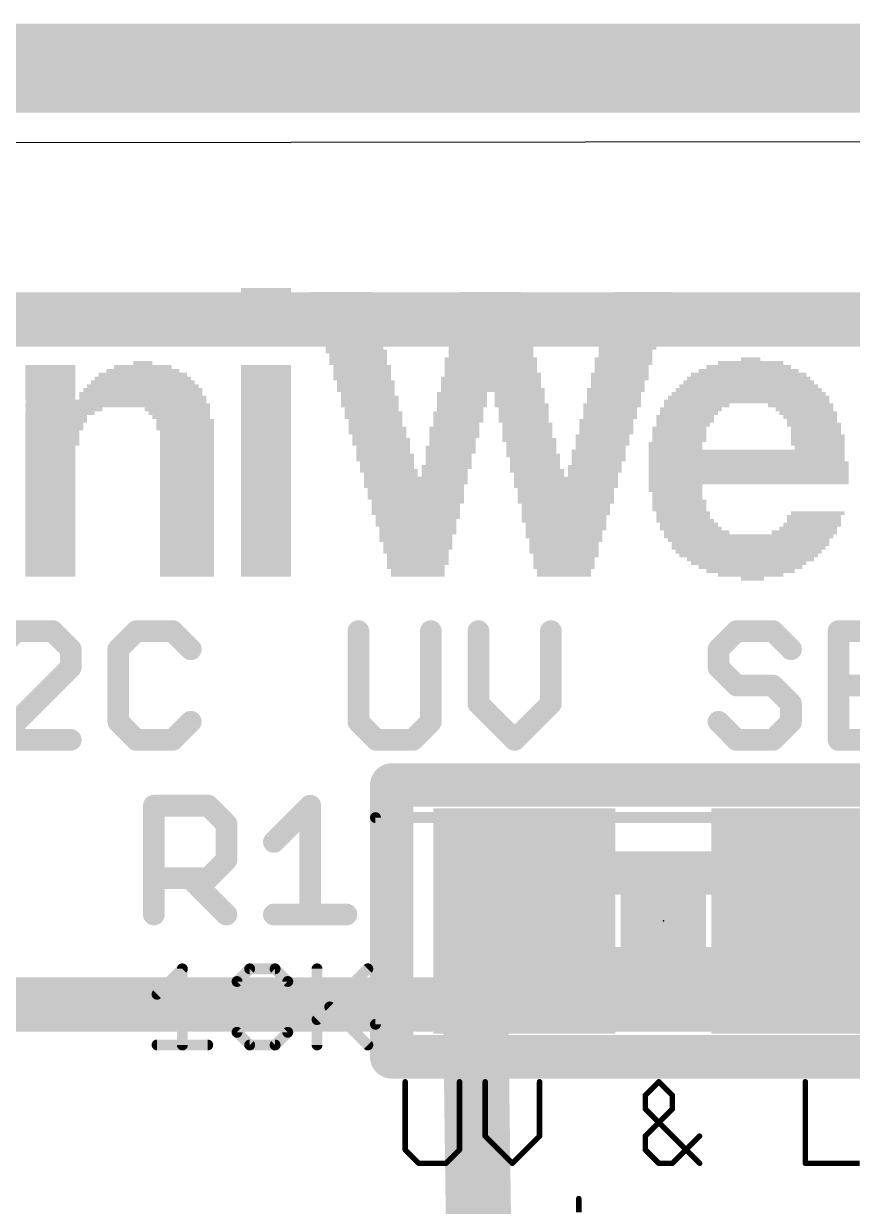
# Model space of a CAD drawing. Extents: x -0.2 to 20.2, y 6.5 to 22.4.
# Drawn here: x 7.07 to 10.94, y 16.86 to 22.38 of the extents above; entities that cross this region are included whole.
import ezdxf

# ---------------------------------------------------------------- set-up
doc = ezdxf.new("R2010")
doc.units = 0
for name, color, linetype in [('1', 14, 'CONTINUOUS'), ('16', 174, 'CONTINUOUS'), ('20', 178, 'CONTINUOUS'), ('21', 251, 'CONTINUOUS'), ('23', 178, 'CONTINUOUS'), ('25', 251, 'CONTINUOUS'), ('27', 251, 'CONTINUOUS'), ('29', 251, 'CONTINUOUS'), ('31', 251, 'CONTINUOUS'), ('35', 251, 'CONTINUOUS'), ('39', 14, 'CONTINUOUS'), ('51', 251, 'CONTINUOUS')]:
    doc.layers.add(name, color=color, linetype=linetype)

# ---------------------------------------------------------------- blocks, each defined once
blk = doc.blocks.new('RECT')
blk.add_solid([(-0.5, -0.5), (0.5, -0.5), (-0.5, 0.5), (0.5, 0.5)])

msp = doc.modelspace()

# ---------------------------------------------------------------- linework, layer by layer
at = {"layer": '1'}
for points, const_width in [([(0.12, 22.17), (19.17, 22.17)], 0.4064), ([(10.93, 18.34), (11.11, 18.38)], 0.3048), ([(10.71, 18.19), (10.93, 18.34)], 0.3048), ([(9.41, 18.19), (9.18, 17.96)], 0.3048), ([(9.18, 17.96), (9.21, 15.68)], 0.3048)]:
    msp.add_lwpolyline(points, dxfattribs=dict(at, const_width=const_width))
at = {"layer": '1', "const_width": 0.1524}
for points in [[(10.9135, 18.4144, 1), (10.9465, 18.2656)], [(10.9729, 18.277, 1), (10.8871, 18.403)], [(9.4639, 18.1361, 1), (9.3561, 18.2439)], [(10.6671, 18.253, 1), (10.7529, 18.127)], [(9.2562, 17.961, 1), (9.1038, 17.959)], [(9.1261, 18.0139, 1), (9.2339, 17.9061)]]:
    msp.add_lwpolyline(points, format="xyb", dxfattribs=at)
at = {"layer": '16'}
for points, const_width in [([(0.08, 22.18), (19.13, 22.18)], 0.4064), ([(3, 21), (16.53, 21)], 0.254), ([(1.24, 17.8), (19.02, 17.8)], 0.254)]:
    msp.add_lwpolyline(points, dxfattribs=dict(at, const_width=const_width))
at = {"layer": '20'}
msp.add_line((20.065, 21.84), (0.21, 21.82), dxfattribs=at)
at = {"layer": '21'}
for points, const_width in [([(8.79, 17.555), (8.79, 18.825)], 0.2032), ([(8.79, 18.825), (11.33, 18.825)], 0.2032), ([(11.33, 17.555), (8.79, 17.555)], 0.2032), ([(8.8527, 17.4386), (8.8527, 17.1209)], 0.0254), ([(9.1069, 17.1209), (9.1069, 17.4386)], 0.0254), ([(9.2269, 17.4386), (9.2269, 17.1844)], 0.0254), ([(9.4811, 17.1844), (9.4811, 17.4386)], 0.0254), ([(10.0389, 17.4386), (9.9753, 17.3751)], 0.0254), ([(10.1024, 17.3751), (10.0389, 17.4386)], 0.0254), ([(10.7237, 17.4386), (10.7237, 17.0573)], 0.0254), ([(9.9753, 17.3751), (9.9753, 17.3115)], 0.0254), ([(10.1024, 17.3115), (10.1024, 17.3751)], 0.0254), ([(9.9753, 17.1844), (10.1024, 17.3115)], 0.0254), ([(9.9753, 17.3115), (10.2295, 17.0573)], 0.0254), ([(9.2269, 17.1844), (9.354, 17.0573)], 0.0254), ([(9.354, 17.0573), (9.4811, 17.1844)], 0.0254), ([(9.9753, 17.1209), (9.9753, 17.1844)], 0.0254), ([(10.2295, 17.1844), (10.1024, 17.0573)], 0.0254), ([(8.8527, 17.1209), (8.9163, 17.0573)], 0.0254), ([(9.0434, 17.0573), (9.1069, 17.1209)], 0.0254), ([(10.0389, 17.0573), (9.9753, 17.1209)], 0.0254), ([(8.9163, 17.0573), (9.0434, 17.0573)], 0.0254), ([(10.1024, 17.0573), (10.0389, 17.0573)], 0.0254), ([(10.7237, 17.0573), (10.9779, 17.0573)], 0.0254), ([(9.6647, 16.8926), (9.6647, 16.829)], 0.0254)]:
    msp.add_lwpolyline(points, dxfattribs=dict(at, const_width=const_width))
for points, const_width in [([(8.8408, 18.825, 1), (8.7392, 18.825)], 0.1016), ([(8.79, 18.8758, 1), (8.79, 18.7742)], 0.1016), ([(8.79, 17.6058, 1), (8.79, 17.5042)], 0.1016), ([(8.7392, 17.555, 1), (8.8408, 17.555)], 0.1016), ([(8.859, 17.4386, 1), (8.8464, 17.4386)], 0.0127), ([(9.1133, 17.4386, 1), (9.1006, 17.4386)], 0.0127), ([(9.2333, 17.4386, 1), (9.2206, 17.4386)], 0.0127), ([(9.4875, 17.4386, 1), (9.4748, 17.4386)], 0.0127), ([(10.0434, 17.4431, 1), (10.0344, 17.4341)], 0.0127), ([(10.0434, 17.4341, 1), (10.0344, 17.4431)], 0.0127), ([(10.7301, 17.4386, 1), (10.7174, 17.4386)], 0.0127), ([(9.9817, 17.3751, 1), (9.969, 17.3751)], 0.0127), ([(9.9708, 17.3796, 1), (9.9798, 17.3706)], 0.0127), ([(10.1088, 17.3751, 1), (10.0961, 17.3751)], 0.0127), ([(10.0979, 17.3706, 1), (10.1069, 17.3796)], 0.0127), ([(9.9798, 17.316, 1), (9.9708, 17.307)], 0.0127), ([(9.969, 17.3115, 1), (9.9817, 17.3115)], 0.0127), ([(10.0961, 17.3115, 1), (10.1088, 17.3115)], 0.0127), ([(10.1069, 17.307, 1), (10.0979, 17.316)], 0.0127), ([(9.2314, 17.1889, 1), (9.2224, 17.1799)], 0.0127), ([(9.2206, 17.1844, 1), (9.2333, 17.1844)], 0.0127), ([(9.4748, 17.1844, 1), (9.4875, 17.1844)], 0.0127), ([(9.4856, 17.1799, 1), (9.4766, 17.1889)], 0.0127), ([(9.9817, 17.1844, 1), (9.969, 17.1844)], 0.0127), ([(9.9708, 17.1889, 1), (9.9798, 17.1799)], 0.0127), ([(10.234, 17.1799, 1), (10.225, 17.1889)], 0.0127), ([(8.8572, 17.1253, 1), (8.8482, 17.1164)], 0.0127), ([(9.1114, 17.1164, 1), (9.1024, 17.1253)], 0.0127), ([(9.9798, 17.1253, 1), (9.9708, 17.1164)], 0.0127), ([(8.8464, 17.1209, 1), (8.859, 17.1209)], 0.0127), ([(9.1006, 17.1209, 1), (9.1133, 17.1209)], 0.0127), ([(9.969, 17.1209, 1), (9.9817, 17.1209)], 0.0127), ([(8.9163, 17.0637, 1), (8.9163, 17.051)], 0.0127), ([(8.9118, 17.0528, 1), (8.9207, 17.0618)], 0.0127), ([(9.0389, 17.0618, 1), (9.0479, 17.0528)], 0.0127), ([(9.0434, 17.051, 1), (9.0434, 17.0637)], 0.0127), ([(9.3495, 17.0618, 1), (9.3585, 17.0528)], 0.0127), ([(9.3495, 17.0528, 1), (9.3585, 17.0618)], 0.0127), ([(10.0389, 17.0637, 1), (10.0389, 17.051)], 0.0127), ([(10.0344, 17.0528, 1), (10.0434, 17.0618)], 0.0127), ([(10.0979, 17.0618, 1), (10.1069, 17.0528)], 0.0127), ([(10.1024, 17.051, 1), (10.1024, 17.0637)], 0.0127), ([(10.225, 17.0528, 1), (10.234, 17.0618)], 0.0127), ([(10.7237, 17.0637, 1), (10.7237, 17.051)], 0.0127), ([(10.7174, 17.0573, 1), (10.7301, 17.0573)], 0.0127), ([(9.671, 16.8926, 1), (9.6583, 16.8926)], 0.0127)]:
    msp.add_lwpolyline(points, format="xyb", dxfattribs=dict(at, const_width=const_width))
at = {"layer": '23'}
msp.add_point((10.06, 18.19), dxfattribs=at)
at = {"layer": '25', "const_width": 0.1016}
for points in [[(7.0348, 19.5444), (6.95, 19.4597)], [(7.2042, 19.5444), (7.0348, 19.5444)], [(7.289, 19.4597), (7.2042, 19.5444)], [(7.5961, 19.5444), (7.5113, 19.4597)], [(7.7656, 19.5444), (7.5961, 19.5444)], [(7.8503, 19.4597), (7.7656, 19.5444)], [(8.634, 19.5444), (8.634, 19.1207)], [(8.9729, 19.1207), (8.9729, 19.5444)], [(9.1953, 19.5444), (9.1953, 19.2055)], [(9.5342, 19.2055), (9.5342, 19.5444)], [(10.4026, 19.5444), (10.3179, 19.4597)], [(10.5721, 19.5444), (10.4026, 19.5444)], [(10.6568, 19.4597), (10.5721, 19.5444)], [(11.2181, 19.5444), (10.8792, 19.5444)], [(10.8792, 19.5444), (10.8792, 19.036)], [(7.289, 19.375), (7.289, 19.4597)], [(7.5113, 19.4597), (7.5113, 19.1207)], [(10.3179, 19.4597), (10.3179, 19.375)], [(6.95, 19.036), (7.289, 19.375)], [(10.3179, 19.375), (10.4026, 19.2902)], [(10.4026, 19.2902), (10.5721, 19.2902)], [(10.5721, 19.2902), (10.6568, 19.2055)], [(10.8792, 19.2902), (11.0487, 19.2902)], [(9.1953, 19.2055), (9.3647, 19.036)], [(9.3647, 19.036), (9.5342, 19.2055)], [(10.6568, 19.2055), (10.6568, 19.1207)], [(7.5113, 19.1207), (7.5961, 19.036)], [(7.7656, 19.036), (7.8503, 19.1207)], [(8.634, 19.1207), (8.7187, 19.036)], [(8.8882, 19.036), (8.9729, 19.1207)], [(10.4026, 19.036), (10.3179, 19.1207)], [(10.6568, 19.1207), (10.5721, 19.036)], [(7.289, 19.036), (6.95, 19.036)], [(7.5961, 19.036), (7.7656, 19.036)], [(8.7187, 19.036), (8.8882, 19.036)], [(10.5721, 19.036), (10.4026, 19.036)], [(10.8792, 19.036), (11.2181, 19.036)], [(7.6778, 18.2203), (7.6778, 18.7287)], [(7.6778, 18.7287), (7.932, 18.7287)], [(7.932, 18.7287), (8.0168, 18.644)], [(8.2391, 18.5593), (8.4086, 18.7287)], [(8.4086, 18.7287), (8.4086, 18.2203)], [(8.0168, 18.644), (8.0168, 18.4745)], [(8.0168, 18.4745), (7.932, 18.3898)], [(7.932, 18.3898), (7.6778, 18.3898)], [(7.8473, 18.3898), (8.0168, 18.2203)], [(8.2391, 18.2203), (8.5781, 18.2203)]]:
    msp.add_lwpolyline(points, dxfattribs=at)
at = {"layer": '25', "const_width": 0.0508}
for points in [[(7.0527, 19.5265, 1), (7.0168, 19.5624)], [(7.2222, 19.5624, 1), (7.1863, 19.5265)], [(7.2042, 19.519, 1), (7.2042, 19.5698)], [(7.5961, 19.5698, 1), (7.5961, 19.519)], [(7.614, 19.5265, 1), (7.5781, 19.5624)], [(7.7835, 19.5624, 1), (7.7476, 19.5265)], [(7.7656, 19.519, 1), (7.7656, 19.5698)], [(8.6594, 19.5444, 1), (8.6086, 19.5444)], [(8.9983, 19.5444, 1), (8.9475, 19.5444)], [(9.2207, 19.5444, 1), (9.1699, 19.5444)], [(9.5596, 19.5444, 1), (9.5088, 19.5444)], [(10.4026, 19.5698, 1), (10.4026, 19.519)], [(10.4206, 19.5265, 1), (10.3847, 19.5624)], [(10.5901, 19.5624, 1), (10.5541, 19.5265)], [(10.5721, 19.519, 1), (10.5721, 19.5698)], [(10.8792, 19.5698, 1), (10.8792, 19.519)], [(10.9046, 19.5444, 1), (10.8538, 19.5444)], [(7.3144, 19.4597, 1), (7.2636, 19.4597)], [(7.5367, 19.4597, 1), (7.4859, 19.4597)], [(10.3433, 19.4597, 1), (10.2925, 19.4597)], [(7.271, 19.4417, 1), (7.3069, 19.4777)], [(7.4934, 19.4777, 1), (7.5293, 19.4417)], [(7.8323, 19.4417, 1), (7.8683, 19.4777)], [(10.2999, 19.4777, 1), (10.3358, 19.4417)], [(10.6389, 19.4417, 1), (10.6748, 19.4777)], [(7.2636, 19.375, 1), (7.3144, 19.375)], [(7.3069, 19.357, 1), (7.271, 19.3929)], [(10.3358, 19.3929, 1), (10.2999, 19.357)], [(10.2925, 19.375, 1), (10.3433, 19.375)], [(10.4026, 19.3156, 1), (10.4026, 19.2648)], [(10.3847, 19.2723, 1), (10.4206, 19.3082)], [(10.5901, 19.3082, 1), (10.5541, 19.2723)], [(10.5721, 19.2648, 1), (10.5721, 19.3156)], [(10.8792, 19.3156, 1), (10.8792, 19.2648)], [(9.2132, 19.2234, 1), (9.1773, 19.1875)], [(9.5522, 19.1875, 1), (9.5163, 19.2234)], [(10.6822, 19.2055, 1), (10.6314, 19.2055)], [(10.6389, 19.1875, 1), (10.6748, 19.2234)], [(9.1699, 19.2055, 1), (9.2207, 19.2055)], [(9.5088, 19.2055, 1), (9.5596, 19.2055)], [(7.4859, 19.1207, 1), (7.5367, 19.1207)], [(7.5293, 19.1387, 1), (7.4934, 19.1028)], [(7.8683, 19.1028, 1), (7.8323, 19.1387)], [(8.6519, 19.1387, 1), (8.616, 19.1028)], [(8.6086, 19.1207, 1), (8.6594, 19.1207)], [(8.9475, 19.1207, 1), (8.9983, 19.1207)], [(8.9909, 19.1028, 1), (8.9549, 19.1387)], [(10.3358, 19.1387, 1), (10.2999, 19.1028)], [(10.6314, 19.1207, 1), (10.6822, 19.1207)], [(10.6748, 19.1028, 1), (10.6389, 19.1387)], [(7.289, 19.0106, 1), (7.289, 19.0614)], [(7.5961, 19.0614, 1), (7.5961, 19.0106)], [(7.5781, 19.018, 1), (7.614, 19.054)], [(7.7476, 19.054, 1), (7.7835, 19.018)], [(7.7656, 19.0106, 1), (7.7656, 19.0614)], [(8.7187, 19.0614, 1), (8.7187, 19.0106)], [(8.7007, 19.018, 1), (8.7367, 19.054)], [(8.8702, 19.054, 1), (8.9061, 19.018)], [(8.8882, 19.0106, 1), (8.8882, 19.0614)], [(9.3468, 19.054, 1), (9.3827, 19.018)], [(9.3468, 19.018, 1), (9.3827, 19.054)], [(10.4026, 19.0614, 1), (10.4026, 19.0106)], [(10.3847, 19.018, 1), (10.4206, 19.054)], [(10.5541, 19.054, 1), (10.5901, 19.018)], [(10.5721, 19.0106, 1), (10.5721, 19.0614)], [(10.8792, 19.0614, 1), (10.8792, 19.0106)], [(10.8538, 19.036, 1), (10.9046, 19.036)], [(7.7032, 18.7287, 1), (7.6524, 18.7287)], [(7.6778, 18.7541, 1), (7.6778, 18.7033)], [(7.95, 18.7467, 1), (7.9141, 18.7108)], [(7.932, 18.7033, 1), (7.932, 18.7541)], [(8.434, 18.7287, 1), (8.3832, 18.7287)], [(8.4265, 18.7108, 1), (8.3906, 18.7467)], [(8.0422, 18.644, 1), (7.9914, 18.644)], [(7.9988, 18.626, 1), (8.0347, 18.662)], [(8.2211, 18.5772, 1), (8.2571, 18.5413)], [(8.0347, 18.4566, 1), (7.9988, 18.4925)], [(7.9914, 18.4745, 1), (8.0422, 18.4745)], [(7.6778, 18.4152, 1), (7.6778, 18.3644)], [(7.8652, 18.4077, 1), (7.8293, 18.3718)], [(7.9141, 18.4077, 1), (7.95, 18.3718)], [(7.932, 18.3644, 1), (7.932, 18.4152)], [(7.6524, 18.2203, 1), (7.7032, 18.2203)], [(7.9988, 18.2023, 1), (8.0347, 18.2383)], [(8.2391, 18.2457, 1), (8.2391, 18.1949)], [(8.3832, 18.2203, 1), (8.434, 18.2203)], [(8.5781, 18.1949, 1), (8.5781, 18.2457)]]:
    msp.add_lwpolyline(points, format="xyb", dxfattribs=at)
at = {"layer": '27', "const_width": 0.0508}
for points in [[(7.6924, 17.8477), (7.811, 17.9663)], [(7.811, 17.9663), (7.811, 17.6104)], [(8.0666, 17.907), (8.1259, 17.9663)], [(8.1259, 17.9663), (8.2446, 17.9663)], [(8.2446, 17.9663), (8.3039, 17.907)], [(8.4408, 17.9663), (8.4408, 17.6104)], [(8.4408, 17.729), (8.6781, 17.9663)], [(8.0666, 17.6697), (8.0666, 17.907)], [(8.0666, 17.6697), (8.3039, 17.907)], [(8.3039, 17.907), (8.3039, 17.6697)], [(8.5001, 17.7884), (8.6781, 17.6104)], [(8.1259, 17.6104), (8.0666, 17.6697)], [(8.3039, 17.6697), (8.2446, 17.6104)], [(7.6924, 17.6104), (7.9297, 17.6104)], [(8.2446, 17.6104), (8.1259, 17.6104)]]:
    msp.add_lwpolyline(points, dxfattribs=at)
at = {"layer": '27', "const_width": 0.0254}
for points in [[(7.8237, 17.9663, 1), (7.7983, 17.9663)], [(7.82, 17.9573, 1), (7.8021, 17.9753)], [(8.1259, 17.979, 1), (8.1259, 17.9536)], [(8.1349, 17.9573, 1), (8.1169, 17.9753)], [(8.2535, 17.9753, 1), (8.2356, 17.9573)], [(8.2446, 17.9536, 1), (8.2446, 17.979)], [(8.4535, 17.9663, 1), (8.4281, 17.9663)], [(8.6871, 17.9573, 1), (8.6691, 17.9753)], [(8.0793, 17.907, 1), (8.0539, 17.907)], [(8.0576, 17.916, 1), (8.0756, 17.898)], [(8.3166, 17.907, 1), (8.2912, 17.907)], [(8.3129, 17.898, 1), (8.2949, 17.916)], [(8.2949, 17.898, 1), (8.3129, 17.916)], [(7.6834, 17.8566, 1), (7.7014, 17.8387)], [(8.5091, 17.7973, 1), (8.4911, 17.7794)], [(8.4318, 17.738, 1), (8.4498, 17.7201)], [(8.0756, 17.6787, 1), (8.0576, 17.6607)], [(8.0576, 17.6787, 1), (8.0756, 17.6607)], [(8.3129, 17.6607, 1), (8.2949, 17.6787)], [(7.6924, 17.6231, 1), (7.6924, 17.5977)], [(7.9297, 17.5977, 1), (7.9297, 17.6231)], [(8.0539, 17.6697, 1), (8.0793, 17.6697)], [(8.1259, 17.6231, 1), (8.1259, 17.5977)], [(8.1169, 17.6014, 1), (8.1349, 17.6194)], [(8.2356, 17.6194, 1), (8.2535, 17.6014)], [(8.2446, 17.5977, 1), (8.2446, 17.6231)], [(8.2912, 17.6697, 1), (8.3166, 17.6697)], [(8.6691, 17.6014, 1), (8.6871, 17.6194)], [(7.7983, 17.6104, 1), (7.8237, 17.6104)], [(8.4281, 17.6104, 1), (8.4535, 17.6104)]]:
    msp.add_lwpolyline(points, format="xyb", dxfattribs=at)
at = {"layer": '39', "const_width": 0.0508}
for points in [[(8.714, 18.673), (11.406, 18.673)], [(8.714, 17.707), (8.714, 18.673)], [(11.406, 17.707), (8.714, 17.707)]]:
    msp.add_lwpolyline(points, dxfattribs=at)
at = {"layer": '39', "const_width": 0.0254}
for points in [[(8.714, 18.6857, 1), (8.714, 18.6603)], [(8.7267, 18.673, 1), (8.7013, 18.673)], [(8.714, 17.7197, 1), (8.714, 17.6943)], [(8.7013, 17.707, 1), (8.7267, 17.707)]]:
    msp.add_lwpolyline(points, format="xyb", dxfattribs=at)
at = {"layer": '51', "const_width": 0.2032}
for points in [[(9.815, 18.414), (10.305, 18.414)], [(10.305, 17.966), (9.815, 17.966)]]:
    msp.add_lwpolyline(points, dxfattribs=at)
at = {"layer": '51', "const_width": 0.1016}
for points in [[(9.815, 18.4648, 1), (9.815, 18.3632)], [(10.305, 18.3632, 1), (10.305, 18.4648)], [(9.815, 18.0168, 1), (9.815, 17.9152)], [(10.305, 17.9152, 1), (10.305, 18.0168)]]:
    msp.add_lwpolyline(points, format="xyb", dxfattribs=at)

# ---------------------------------------------------------------- block references
at = {"layer": '1', "xscale": 0.7, "yscale": 0.9}
for p in [(9.41, 18.19), (10.71, 18.19)]:
    msp.add_blockref('RECT', p, dxfattribs=at)
at = {"layer": '21', "yscale": 0.018}
for p, xscale in [((8.2016, 21.1388), 0.2338), ((8.2016, 21.1208), 0.2338), ((8.5523, 21.1208), 0.2878), ((9.2538, 21.1208), 0.2877), ((9.9642, 21.1208), 0.2698), ((8.2016, 21.1028), 0.2338), ((8.2016, 21.0848), 0.2338), ((8.2016, 21.0668), 0.2338), ((8.2016, 21.0489), 0.2338), ((8.5613, 21.1028), 0.2698), ((8.5613, 21.0848), 0.2698), ((8.5703, 21.0668), 0.2878), ((8.5703, 21.0489), 0.2878), ((9.2447, 21.0668), 0.3057), ((9.2538, 21.0489), 0.3237), ((9.2538, 21.1028), 0.2877), ((9.2538, 21.0848), 0.2877), ((9.9462, 21.0848), 0.2698), ((9.9462, 21.0668), 0.2698), ((9.9462, 21.0489), 0.2698), ((9.9552, 21.1028), 0.2518), ((8.2016, 21.0309), 0.2338), ((8.2016, 21.0129), 0.2338), ((8.2016, 20.9949), 0.2338), ((8.5793, 21.0309), 0.2698), ((8.5793, 21.0129), 0.2698), ((8.5883, 20.9949), 0.2878), ((9.2538, 21.0309), 0.3237), ((9.2538, 21.0129), 0.3237), ((9.2538, 20.9949), 0.3237), ((9.9282, 21.0129), 0.2698), ((9.9282, 20.9949), 0.2698), ((9.9372, 21.0309), 0.2518), ((8.2016, 20.9769), 0.2338), ((8.2016, 20.9589), 0.2338), ((8.2016, 20.9409), 0.2338), ((8.5883, 20.9769), 0.2878), ((8.5973, 20.9589), 0.2698), ((8.5973, 20.9409), 0.2698), ((9.2538, 20.9769), 0.3597), ((9.2538, 20.9589), 0.3597), ((9.2538, 20.9409), 0.3597), ((9.9102, 20.9409), 0.2698), ((9.9192, 20.9769), 0.2518), ((9.9192, 20.9589), 0.2518), ((8.2016, 20.923), 0.2338), ((8.2016, 20.905), 0.2338), ((8.6063, 20.923), 0.2877), ((8.6152, 20.905), 0.2697), ((8.6152, 20.887), 0.2697), ((9.2538, 20.905), 0.3957), ((9.2538, 20.887), 0.3957), ((9.2538, 20.923), 0.3597), ((9.9102, 20.923), 0.2698), ((9.9012, 20.905), 0.2518), ((9.9012, 20.887), 0.2518), ((8.6152, 20.869), 0.2697), ((8.6242, 20.851), 0.2877), ((8.6332, 20.833), 0.2698), ((9.2538, 20.869), 0.3957), ((9.2538, 20.851), 0.3957), ((9.2538, 20.833), 0.3957), ((9.8922, 20.869), 0.2698), ((9.8832, 20.851), 0.2518), ((9.8832, 20.833), 0.2518), ((7.1944, 20.7791), 0.2338), ((7.6261, 20.7791), 0.2697), ((7.6261, 20.7971), 0.0899), ((8.2016, 20.7791), 0.2338), ((8.6332, 20.815), 0.2698), ((8.6332, 20.7971), 0.2698), ((8.6512, 20.7791), 0.2698), ((9.2538, 20.815), 0.4317), ((9.2538, 20.7971), 0.4317), ((9.2538, 20.7791), 0.4317), ((9.8742, 20.815), 0.2697), ((9.8742, 20.7971), 0.2697), ((9.8653, 20.7791), 0.2518), ((10.4588, 20.7791), 0.3957), ((10.4678, 20.7971), 0.3057), ((10.4678, 20.815), 0.0899), ((7.1944, 20.7611), 0.2338), ((7.1944, 20.7431), 0.2338), ((7.1944, 20.7251), 0.2338), ((7.6261, 20.7251), 0.4497), ((7.6261, 20.7431), 0.4137), ((7.6261, 20.7611), 0.3417), ((8.2016, 20.7611), 0.2338), ((8.2016, 20.7431), 0.2338), ((8.2016, 20.7251), 0.2338), ((8.6512, 20.7611), 0.2698), ((8.6512, 20.7431), 0.2698), ((8.6512, 20.7251), 0.2698), ((9.2538, 20.7251), 0.4677), ((9.2538, 20.7611), 0.4317), ((9.2628, 20.7431), 0.4497), ((9.8563, 20.7431), 0.2698), ((9.8563, 20.7251), 0.2698), ((9.8653, 20.7611), 0.2518), ((10.4588, 20.7251), 0.5755), ((10.4588, 20.7431), 0.5396), ((10.4588, 20.7611), 0.4676), ((7.1944, 20.7071), 0.2338), ((7.1944, 20.6891), 0.2338), ((7.1944, 20.6712), 0.2338), ((7.6261, 20.6712), 0.5575), ((7.6261, 20.6891), 0.5215), ((7.626, 20.7071), 0.4856), ((8.2016, 20.7071), 0.2338), ((8.2016, 20.6891), 0.2338), ((8.2016, 20.6712), 0.2338), ((8.6692, 20.7071), 0.2698), ((8.6692, 20.6891), 0.2698), ((8.6692, 20.6712), 0.2698), ((9.2538, 20.7071), 0.4677), ((9.2538, 20.6891), 0.4677), ((9.2627, 20.6712), 0.4856), ((9.8383, 20.6712), 0.2698), ((9.8473, 20.7071), 0.2518), ((9.8473, 20.6891), 0.2518), ((10.4588, 20.6712), 0.6834), ((10.4588, 20.6891), 0.6475), ((10.4588, 20.7071), 0.6115), ((7.1944, 20.6532), 0.2338), ((7.1944, 20.6352), 0.2338), ((7.5002, 20.6172), 0.8453), ((7.6171, 20.6532), 0.5755), ((7.6261, 20.6352), 0.5935), ((8.2016, 20.6532), 0.2338), ((8.2016, 20.6352), 0.2338), ((8.2016, 20.6172), 0.2338), ((8.6782, 20.6532), 0.2518), ((8.6872, 20.6352), 0.2698), ((8.6872, 20.6172), 0.2698), ((9.1189, 20.6532), 0.2339), ((9.1189, 20.6352), 0.2339), ((9.1189, 20.6172), 0.2339), ((9.3886, 20.6532), 0.2338), ((9.3886, 20.6352), 0.2338), ((9.3886, 20.6172), 0.2338), ((9.8293, 20.6532), 0.2518), ((9.8293, 20.6352), 0.2518), ((9.8293, 20.6172), 0.2518), ((10.4498, 20.6172), 0.7734), ((10.4588, 20.6352), 0.7554), ((10.4588, 20.6532), 0.7194), ((7.5091, 20.5992), 0.8633), ((7.2393, 20.5632), 0.3237), ((7.2574, 20.5812), 0.3597), ((7.7879, 20.5812), 0.3058), ((7.7969, 20.5632), 0.2878), ((8.2016, 20.5992), 0.2338), ((8.2016, 20.5812), 0.2338), ((8.2016, 20.5632), 0.2338), ((8.6872, 20.5992), 0.2698), ((8.6962, 20.5812), 0.2518), ((8.7052, 20.5632), 0.2698), ((9.1009, 20.5632), 0.2338), ((9.1098, 20.5812), 0.2159), ((9.1189, 20.5992), 0.2339), ((9.3976, 20.5992), 0.2518), ((9.4066, 20.5812), 0.2338), ((9.4066, 20.5632), 0.2338), ((9.8203, 20.5992), 0.2698), ((9.8113, 20.5812), 0.2518), ((9.8113, 20.5632), 0.2518), ((10.189, 20.5812), 0.2878), ((10.18, 20.5632), 0.2698), ((10.216, 20.5992), 0.3057), ((10.7016, 20.5992), 0.3058), ((10.7196, 20.5812), 0.2698), ((10.7376, 20.5632), 0.2697), ((7.2214, 20.5452), 0.2878), ((7.2214, 20.5273), 0.2878), ((7.2124, 20.5093), 0.2698), ((7.8059, 20.5452), 0.2698), ((7.8239, 20.5273), 0.2698), ((7.8239, 20.5093), 0.2698), ((8.2016, 20.5452), 0.2338), ((8.2016, 20.5273), 0.2338), ((8.2016, 20.5093), 0.2338), ((8.7052, 20.5452), 0.2698), ((8.7142, 20.5273), 0.2518), ((8.7142, 20.5093), 0.2518), ((9.1009, 20.5452), 0.2338), ((9.1009, 20.5273), 0.2338), ((9.0919, 20.5093), 0.2158), ((9.4066, 20.5452), 0.2338), ((9.4066, 20.5273), 0.2338), ((9.4246, 20.5093), 0.2338), ((9.7933, 20.5273), 0.2518), ((9.7933, 20.5093), 0.2518), ((9.8113, 20.5452), 0.2518), ((10.162, 20.5452), 0.2698), ((10.162, 20.5273), 0.2698), ((10.153, 20.5093), 0.2518), ((10.7465, 20.5452), 0.2518), ((10.7555, 20.5273), 0.2338), ((10.7645, 20.5093), 0.2518), ((7.2124, 20.4913), 0.2698), ((7.2034, 20.4733), 0.2518), ((7.2034, 20.4553), 0.2518), ((7.8239, 20.4913), 0.2698), ((7.8329, 20.4733), 0.2518), ((7.8329, 20.4553), 0.2518), ((8.2016, 20.4913), 0.2338), ((8.2016, 20.4733), 0.2338), ((8.2016, 20.4553), 0.2338), ((8.7232, 20.4913), 0.2698), ((8.7232, 20.4733), 0.2698), ((8.7322, 20.4553), 0.2518), ((9.0829, 20.4913), 0.2338), ((9.0829, 20.4733), 0.2338), ((9.0829, 20.4553), 0.2338), ((9.4246, 20.4913), 0.2338), ((9.4246, 20.4733), 0.2338), ((9.4246, 20.4553), 0.2338), ((9.7753, 20.4553), 0.2518), ((9.7933, 20.4913), 0.2518), ((9.7933, 20.4733), 0.2518), ((10.135, 20.4913), 0.2518), ((10.135, 20.4733), 0.2518), ((10.135, 20.4553), 0.2518), ((10.7735, 20.4913), 0.2338), ((10.7735, 20.4733), 0.2338), ((10.7825, 20.4553), 0.2518), ((7.2034, 20.4373), 0.2518), ((7.2034, 20.4194), 0.2518), ((7.1944, 20.4014), 0.2338), ((7.8329, 20.4373), 0.2518), ((7.8329, 20.4194), 0.2518), ((7.8329, 20.4014), 0.2518), ((8.2016, 20.4373), 0.2338), ((8.2016, 20.4194), 0.2338), ((8.2016, 20.4014), 0.2338), ((8.7412, 20.4373), 0.2697), ((8.7412, 20.4194), 0.2697), ((8.7501, 20.4014), 0.2518), ((9.0649, 20.4014), 0.2338), ((9.0739, 20.4373), 0.2158), ((9.0739, 20.4194), 0.2158), ((9.4336, 20.4373), 0.2518), ((9.4426, 20.4194), 0.2338), ((9.4426, 20.4014), 0.2338), ((9.7753, 20.4373), 0.2518), ((9.7753, 20.4194), 0.2518), ((9.7663, 20.4014), 0.2338), ((10.1171, 20.4194), 0.2517), ((10.1171, 20.4014), 0.2517), ((10.135, 20.4373), 0.2518), ((10.7825, 20.4373), 0.2518), ((10.7825, 20.4194), 0.2518), ((10.7915, 20.4014), 0.2338), ((7.1944, 20.3834), 0.2338), ((7.1944, 20.3654), 0.2338), ((7.1944, 20.3474), 0.2338), ((7.8329, 20.3834), 0.2518), ((7.8329, 20.3654), 0.2518), ((7.8329, 20.3474), 0.2518), ((8.2016, 20.3834), 0.2338), ((8.2016, 20.3654), 0.2338), ((8.2016, 20.3474), 0.2338), ((8.7501, 20.3834), 0.2518), ((8.7591, 20.3654), 0.2698), ((8.7591, 20.3474), 0.2698), ((9.0649, 20.3834), 0.2338), ((9.0559, 20.3654), 0.2158), ((9.0559, 20.3474), 0.2158), ((9.4426, 20.3834), 0.2338), ((9.4516, 20.3654), 0.2518), ((9.4606, 20.3474), 0.2338), ((9.7573, 20.3834), 0.2518), ((9.7573, 20.3654), 0.2518), ((9.7573, 20.3474), 0.2518), ((10.4498, 20.3834), 0.9172), ((10.4498, 20.3654), 0.9172), ((10.4498, 20.3474), 0.9172), ((7.1944, 20.3294), 0.2338), ((7.1944, 20.3114), 0.2338), ((7.1944, 20.2935), 0.2338), ((7.1944, 20.2755), 0.2338), ((7.8329, 20.3294), 0.2518), ((7.8329, 20.3114), 0.2518), ((7.8329, 20.2935), 0.2518), ((7.8329, 20.2755), 0.2518), ((8.2016, 20.3294), 0.2338), ((8.2016, 20.3114), 0.2338), ((8.2016, 20.2935), 0.2338), ((8.2016, 20.2755), 0.2338), ((8.7681, 20.3294), 0.2518), ((8.7681, 20.3114), 0.2518), ((8.7771, 20.2935), 0.2698), ((8.7861, 20.2755), 0.2518), ((9.0469, 20.3114), 0.2338), ((9.0379, 20.2935), 0.2158), ((9.0379, 20.2755), 0.2158), ((9.0559, 20.3294), 0.2158), ((9.4606, 20.3294), 0.2338), ((9.4606, 20.3114), 0.2338), ((9.4696, 20.2935), 0.2518), ((9.4786, 20.2755), 0.2338), ((9.7394, 20.3114), 0.2518), ((9.7394, 20.2935), 0.2518), ((9.7304, 20.2755), 0.2338), ((9.7484, 20.3294), 0.2339), ((10.4588, 20.3294), 0.9352), ((10.4588, 20.3114), 0.9352), ((10.4588, 20.2935), 0.9352), ((10.4588, 20.2755), 0.9352), ((7.1944, 20.2575), 0.2338), ((7.1944, 20.2395), 0.2338), ((7.1944, 20.2215), 0.2338), ((7.8329, 20.2575), 0.2518), ((7.8329, 20.2395), 0.2518), ((7.8329, 20.2215), 0.2518), ((8.2016, 20.2575), 0.2338), ((8.2016, 20.2395), 0.2338), ((8.2016, 20.2215), 0.2338), ((8.903, 20.2575), 0.4856), ((8.903, 20.2395), 0.4856), ((8.894, 20.2215), 0.4676), ((9.6045, 20.2575), 0.4856), ((9.6045, 20.2395), 0.4856), ((9.6045, 20.2215), 0.4856), ((10.4588, 20.2575), 0.9352), ((10.4588, 20.2395), 0.9352), ((10.1171, 20.2215), 0.2517), ((7.1944, 20.2035), 0.2338), ((7.1944, 20.1855), 0.2338), ((7.1944, 20.1676), 0.2338), ((7.8329, 20.2035), 0.2518), ((7.8329, 20.1855), 0.2518), ((7.8329, 20.1676), 0.2518), ((8.2016, 20.2035), 0.2338), ((8.2016, 20.1855), 0.2338), ((8.2016, 20.1676), 0.2338), ((8.903, 20.2035), 0.4496), ((8.903, 20.1855), 0.4496), ((8.903, 20.1676), 0.4496), ((9.6044, 20.2035), 0.4497), ((9.6044, 20.1855), 0.4497), ((9.6044, 20.1676), 0.4497), ((10.1171, 20.2035), 0.2517), ((10.126, 20.1855), 0.2338), ((10.126, 20.1676), 0.2338), ((7.1944, 20.1496), 0.2338), ((7.1944, 20.1316), 0.2338), ((7.1944, 20.1136), 0.2338), ((7.8329, 20.1496), 0.2518), ((7.8329, 20.1316), 0.2518), ((7.8329, 20.1136), 0.2518), ((8.2016, 20.1496), 0.2338), ((8.2016, 20.1316), 0.2338), ((8.2016, 20.1136), 0.2338), ((8.912, 20.1496), 0.4316), ((8.9031, 20.1316), 0.4137), ((8.9031, 20.1136), 0.4137), ((9.6044, 20.1496), 0.4497), ((9.6044, 20.1316), 0.4137), ((9.6044, 20.1136), 0.4137), ((10.135, 20.1496), 0.2518), ((10.135, 20.1316), 0.2518), ((10.135, 20.1136), 0.2518), ((7.1944, 20.0956), 0.2338), ((7.1944, 20.0776), 0.2338), ((7.1944, 20.0596), 0.2338), ((7.8329, 20.0956), 0.2518), ((7.8329, 20.0776), 0.2518), ((7.8329, 20.0596), 0.2518), ((8.2016, 20.0956), 0.2338), ((8.2016, 20.0776), 0.2338), ((8.2016, 20.0596), 0.2338), ((8.9031, 20.0956), 0.4137), ((8.9121, 20.0776), 0.3957), ((8.9031, 20.0596), 0.3777), ((9.5954, 20.0776), 0.3957), ((9.5954, 20.0596), 0.3957), ((9.6044, 20.0956), 0.4137), ((10.153, 20.0956), 0.2518), ((10.153, 20.0776), 0.2518), ((10.162, 20.0596), 0.2698), ((10.7645, 20.0776), 0.2518), ((10.7645, 20.0596), 0.2518), ((10.7825, 20.0956), 0.2518), ((7.1944, 20.0417), 0.2338), ((7.1944, 20.0237), 0.2338), ((7.1944, 20.0057), 0.2338), ((7.8329, 20.0417), 0.2518), ((7.8329, 20.0237), 0.2518), ((7.8329, 20.0057), 0.2518), ((8.2016, 20.0417), 0.2338), ((8.2016, 20.0237), 0.2338), ((8.2016, 20.0057), 0.2338), ((8.9031, 20.0417), 0.3777), ((8.9121, 20.0237), 0.3597), ((8.9121, 20.0057), 0.3597), ((9.6044, 20.0417), 0.3777), ((9.6044, 20.0237), 0.3777), ((9.5954, 20.0057), 0.3597), ((10.18, 20.0417), 0.2698), ((10.189, 20.0237), 0.2878), ((10.216, 20.0057), 0.3057), ((10.7195, 20.0057), 0.3057), ((10.7376, 20.0237), 0.2697), ((10.7555, 20.0417), 0.2698), ((7.1944, 19.9877), 0.2338), ((7.1944, 19.9697), 0.2338), ((7.1944, 19.9517), 0.2338), ((7.8329, 19.9877), 0.2518), ((7.8329, 19.9697), 0.2518), ((7.8329, 19.9517), 0.2518), ((8.2016, 19.9877), 0.2338), ((8.2016, 19.9697), 0.2338), ((8.2016, 19.9517), 0.2338), ((8.9031, 19.9877), 0.3417), ((8.9031, 19.9697), 0.3417), ((8.912, 19.9517), 0.3238), ((9.5954, 19.9877), 0.3597), ((9.6044, 19.9697), 0.3417), ((9.5954, 19.9517), 0.3237), ((10.4588, 19.9877), 0.7914), ((10.4588, 19.9697), 0.7554), ((10.4678, 19.9517), 0.7374), ((7.1944, 19.9337), 0.2338), ((7.1944, 19.9158), 0.2338), ((7.1944, 19.8978), 0.2338), ((7.8329, 19.9337), 0.2518), ((7.8329, 19.9158), 0.2518), ((7.8329, 19.8978), 0.2518), ((8.2016, 19.9337), 0.2338), ((8.2016, 19.9158), 0.2338), ((8.2016, 19.8978), 0.2338), ((8.912, 19.9337), 0.3238), ((8.903, 19.9158), 0.3058), ((8.912, 19.8978), 0.2878), ((9.5954, 19.9337), 0.3237), ((9.5954, 19.9158), 0.3237), ((9.6044, 19.8978), 0.3057), ((10.4588, 19.9337), 0.7194), ((10.4588, 19.9158), 0.6834), ((10.4588, 19.8978), 0.6475), ((7.1944, 19.8798), 0.2338), ((7.1944, 19.8618), 0.2338), ((7.1944, 19.8438), 0.2338), ((7.8329, 19.8798), 0.2518), ((7.8329, 19.8618), 0.2518), ((7.8329, 19.8438), 0.2518), ((8.2016, 19.8798), 0.2338), ((8.2016, 19.8618), 0.2338), ((8.2016, 19.8438), 0.2338), ((8.912, 19.8798), 0.2878), ((8.912, 19.8618), 0.2878), ((8.903, 19.8438), 0.2698), ((9.5955, 19.8798), 0.2878), ((9.5955, 19.8618), 0.2878), ((9.5955, 19.8438), 0.2878), ((10.4678, 19.8798), 0.5935), ((10.4588, 19.8618), 0.5396), ((10.4678, 19.8438), 0.4856), ((7.1944, 19.8258), 0.2338), ((7.1944, 19.8078), 0.2338), ((7.8329, 19.8258), 0.2518), ((7.8329, 19.8078), 0.2518), ((8.2016, 19.8258), 0.2338), ((8.2016, 19.8078), 0.2338), ((8.912, 19.8258), 0.2518), ((8.912, 19.8078), 0.2518), ((9.5955, 19.8258), 0.2518), ((9.5955, 19.8078), 0.2518), ((10.4678, 19.8258), 0.4137), ((10.4678, 19.8078), 0.3057), ((10.4768, 19.7899), 0.1079)]:
    msp.add_blockref('RECT', p, dxfattribs=dict(at, xscale=xscale))
at = {"layer": '29', "xscale": 0.8524, "yscale": 1.0524}
for p in [(9.41, 18.19), (10.71, 18.19)]:
    msp.add_blockref('RECT', p, dxfattribs=at)
at = {"layer": '31', "xscale": 0.7, "yscale": 0.9}
for p in [(9.41, 18.19), (10.71, 18.19)]:
    msp.add_blockref('RECT', p, dxfattribs=at)
at = {"layer": '35', "xscale": 0.3998, "yscale": 0.6}
msp.add_blockref('RECT', (10.06, 18.19), dxfattribs=at)
at = {"layer": '51', "xscale": 0.3, "yscale": 0.5999}
for p in [(9.656, 18.1852), (10.4688, 18.1852)]:
    msp.add_blockref('RECT', p, dxfattribs=at)

doc.saveas('drawing.dxf')
